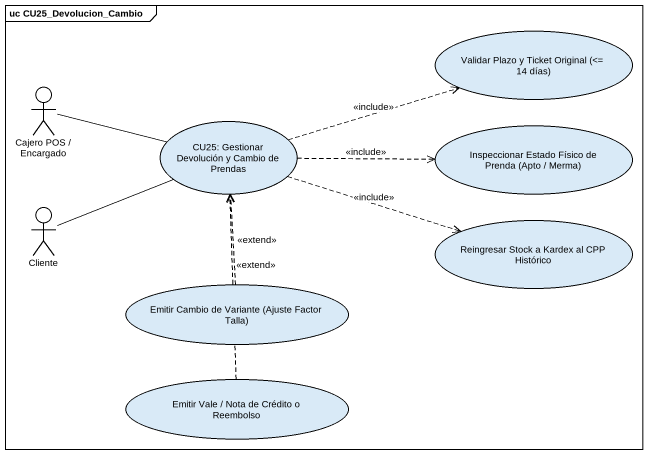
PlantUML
@startuml
mainframe uc CU25_Devolucion_Cambio
usecase "Validar Plazo y Ticket Original (<= 14 días)" as Validar_Plazo_y_Ticket
actor "Cajero POS / Encargado" as Cajero_POS_Encargado
usecase "CU25: Gestionar Devolución y Cambio de Prendas" as CU25_Gestionar_Devolución_y
usecase "Inspeccionar Estado Físico de Prenda (Apto / Merma)" as Inspeccionar_Estado_Físico
actor Cliente
usecase "Reingresar Stock a Kardex al CPP Histórico" as Reingresar_Stock_a_Kardex
usecase "Emitir Cambio de Variante (Ajuste Factor Talla)" as Emitir_Cambio_de_Variante
usecase "Emitir Vale / Nota de Crédito o Reembolso" as Emitir_Vale_Nota_de_Crédito
Cajero_POS_Encargado -right- CU25_Gestionar_Devolución_y
CU25_Gestionar_Devolución_y .right.> Validar_Plazo_y_Ticket : <<include>>
CU25_Gestionar_Devolución_y .right.> Inspeccionar_Estado_Físico : <<include>>
CU25_Gestionar_Devolución_y .right.> Reingresar_Stock_a_Kardex : <<include>>
Cliente -right- CU25_Gestionar_Devolución_y
Emitir_Cambio_de_Variante .up.> CU25_Gestionar_Devolución_y : <<extend>>
Emitir_Vale_Nota_de_Crédito .up.> CU25_Gestionar_Devolución_y : <<extend>>
@enduml
